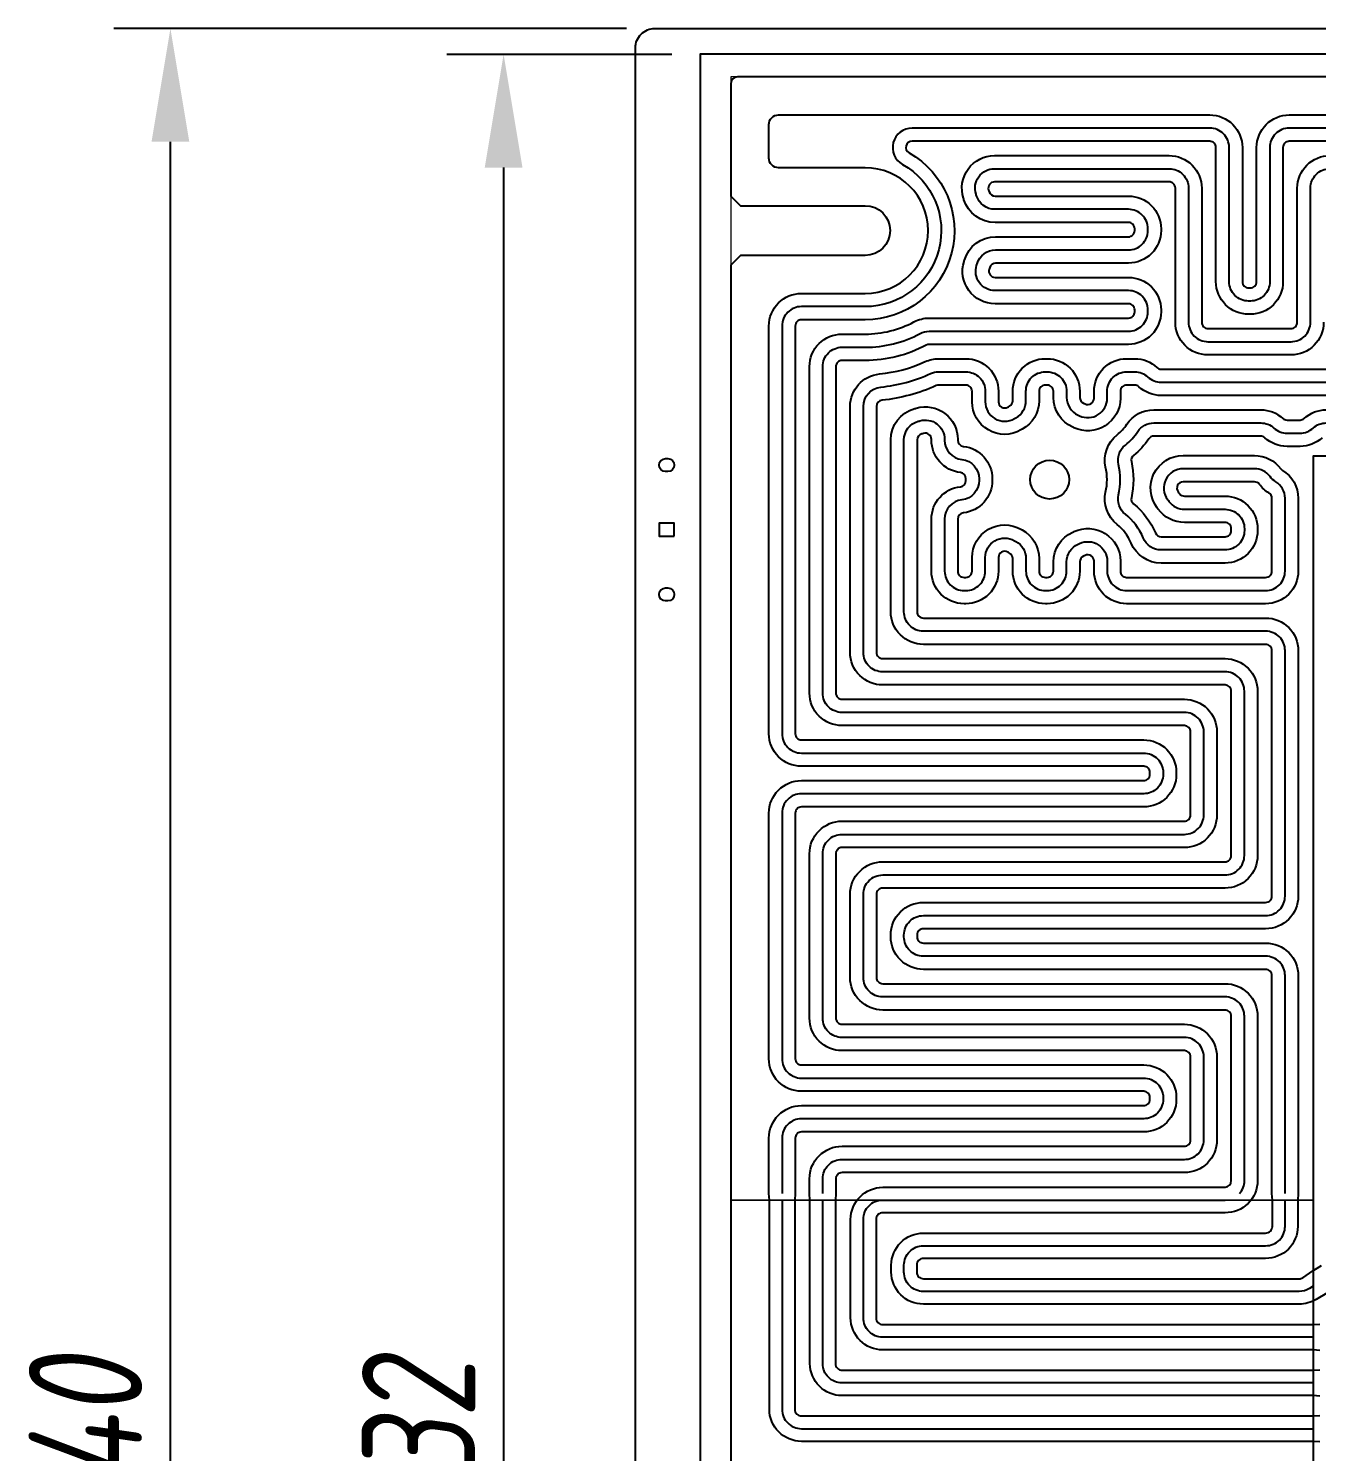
# Model space of a CAD drawing. Header units: millimetres. Extents: x -2003 to 8583, y -2734 to 1824.
# Drawn here: x 3937.2 to 4136.2, y 881.4 to 1101.4 of the extents above; entities that cross this region are included whole.
import ezdxf

# ---------------------------------------------------------------- set-up
doc = ezdxf.new("R2010")
doc.units = ezdxf.units.MM
doc.header["$PDMODE"] = 35
doc.header["$PDSIZE"] = -8
doc.layers.add('参照', color=6, linetype='Continuous', lineweight=9)
for name, color, linetype in [('发热丝', 3, 'Continuous'), ('发热区', 2, 'Continuous'), ('菲林', 21, 'Continuous')]:
    doc.layers.add(name, color=color, linetype=linetype)
doc.styles.add('斜仿宋', font='tssdeng.shx', dxfattribs={"width": 0.8, "oblique": 8, "bigfont": 'tssdchn.shx'})
doc.dimstyles.new('ISO-25', dxfattribs={"dimtxt": 2.5, "dimasz": 2.5, "dimexe": 1.25, "dimexo": 0.625, "dimtad": 1, "dimtoh": 1, "dimzin": 9, "dimdsep": 46, "dimtxsty": '斜仿宋', "dimcen": 2.5, "dimazin": 2, "dimtfac": 1, "dimtmove": 0, "dimatfit": 3, "dimfxl": 1, "dimarcsym": 1})

# ---------------------------------------------------------------- blocks, each defined once
blk = doc.blocks.new('*D2')
at = {"layer": 'Defpoints', "color": 0}
for p in [(4040.95, 1097.35), (4010.57, 665.35), (4040.95, 665.35)]:
    blk.add_point(p, dxfattribs=at)
at = {"layer": '参照', "color": 0, "lineweight": -2}
for p, q in [((4036.57, 1097.35), (4001.82, 1097.35)), ((4010.57, 1079.85), (4010.57, 682.85)), ((4036.57, 665.35), (4001.82, 665.35))]:
    blk.add_line(p, q, dxfattribs=at)
at = {"layer": '参照', "color": 0}
for points in [[(4013.49, 1079.85), (4007.66, 1079.85), (4010.57, 1097.35)], [(4007.66, 682.85), (4013.49, 682.85), (4010.57, 665.35)]]:
    blk.add_solid(points, dxfattribs=at)
at = {"layer": '参照', "color": 0, "insert": (3997.45, 881.35), "char_height": 17.5, "attachment_point": 5, "rotation": 90, "style": '斜仿宋'}
blk.add_mtext('432', dxfattribs=at)
blk = doc.blocks.new('*D3')
at = {"layer": 'Defpoints', "color": 0}
for p in [(3959.09, 1101.35), (4033.95, 1101.35), (4033.95, 661.35)]:
    blk.add_point(p, dxfattribs=at)
at = {"layer": '参照', "color": 0, "lineweight": -2}
for p, q in [((4029.57, 1101.35), (3950.34, 1101.35)), ((3959.09, 678.85), (3959.09, 1083.85)), ((4029.57, 661.35), (3950.34, 661.35))]:
    blk.add_line(p, q, dxfattribs=at)
at = {"layer": '参照', "color": 0}
for points in [[(3962, 1083.85), (3956.17, 1083.85), (3959.09, 1101.35)], [(3956.17, 678.85), (3962, 678.85), (3959.09, 661.35)]]:
    blk.add_solid(points, dxfattribs=at)
at = {"layer": '参照', "color": 0, "insert": (3945.96, 881.35), "char_height": 17.5, "attachment_point": 5, "rotation": 90, "style": '斜仿宋'}
blk.add_mtext('440', dxfattribs=at)
blk = doc.blocks.new('20251221.1025411')
at = {"color": 0, "linetype": 'Continuous', "lineweight": 25}
blk.add_lwpolyline([(1477.5, 425), (1, 425, 0.4142136), (0, 424), (0, 406.578), (1.478, 405.1), (20.75, 405.1, -1), (20.75, 397.4), (1.478, 397.4), (0, 395.922), (0, 1, 0.4142136), (1, 0), (48.5, 0), (48.5, 0.5, -0.4142136), (53.5, 5.5), (175, 5.5, -0.4142136), (180, 0.5), (180, 0), (1298.5, 0)], format="xyb", dxfattribs=at)
blk.add_circle((49.25, 362.75), 3, dxfattribs=at)
at = {"layer": '参照', "color": 0}
for points in [[(89.988, 251.385), (89.988, 366.4), (230.877, 366.4), (230.877, 425), (0, 425), (0, 251.385)], [(0, 173.615), (89.988, 173.615), (89.988, 251.385), (0, 251.385)]]:
    blk.add_lwpolyline(points, close=True, dxfattribs=at)
at = {"layer": '参照', "color": 0, "linetype": 'Continuous', "lineweight": 25}
for points in [[(124.239, 417.1), (86.271, 417.1, 0.4142136), (83.271, 414.1), (83.271, 393.358, -0.4142136), (80.271, 390.358), (79.99, 390.358, -0.4142136), (76.99, 393.358), (76.99, 414.1, 0.4142136), (73.99, 417.1), (27.992, 417.1, 0.7714726), (26.519, 411.486, -0.7714726), (20.75, 389.5), (10.898, 389.5, 0.4142136), (7.898, 386.5), (7.898, 323.477, 0.4142136), (10.898, 320.477), (63.785, 320.477, -0.4142136), (66.785, 317.477), (66.785, 317.196, -0.4142136), (63.785, 314.196), (10.898, 314.196, 0.4142136), (7.898, 311.196), (7.898, 273.228, 0.4142136), (10.898, 270.228), (63.785, 270.228, -0.4142136), (66.785, 267.228), (66.785, 266.947, -0.4142136), (63.785, 263.947), (10.898, 263.947, 0.4142136), (7.898, 260.947), (7.898, 252.385)], [(14.179, 252.385), (14.179, 254.666, -0.4142136), (17.179, 257.666), (70.066, 257.666, 0.4142136), (73.066, 260.666), (73.066, 273.509, 0.4142136), (70.066, 276.509), (17.179, 276.509, -0.4142136), (14.179, 279.509), (14.179, 304.915, -0.4142136), (17.179, 307.915), (70.066, 307.915, 0.4142136), (73.066, 310.915), (73.066, 323.758, 0.4142136), (70.066, 326.758), (17.179, 326.758, -0.4142136), (14.179, 329.758), (14.179, 380.22, -0.4142136), (17.179, 383.22), (20.75, 383.22, 0.123114), (29.235, 385.341, -0.123114), (30.647, 385.694), (61.428, 385.694, 0.4142136), (64.428, 388.694), (64.428, 388.976, 0.4142136), (61.428, 391.976), (40.822, 391.976, -0.5060071), (37.959, 395.871, 0.0034938), (38.032, 396.112, -0.3318891), (40.908, 398.257), (61.428, 398.257, 0.4142136), (64.428, 401.257), (64.428, 401.538, 0.4142136), (61.428, 404.538), (40.818, 404.538, -0.327831), (37.955, 406.641, 0.0035098), (37.878, 406.882, -0.5106328), (40.728, 410.819), (67.709, 410.819, -0.4142136), (70.709, 407.819), (70.709, 387.077, 0.4142136), (73.709, 384.077), (86.552, 384.077, 0.4142136), (89.552, 387.077), (89.552, 407.819, -0.4142136), (92.552, 410.819)], [(78.583, 252.385, 0.1844831), (79.347, 254.385), (79.347, 279.791, 0.4142136), (76.347, 282.791), (23.46, 282.791, -0.4142136), (20.46, 285.791), (20.46, 298.634, -0.4142136), (23.46, 301.634), (76.347, 301.634, 0.4142136), (79.347, 304.634), (79.347, 330.039, 0.4142136), (76.347, 333.039), (23.46, 333.039, -0.4142136), (20.46, 336.039), (20.46, 374.075, -0.3853912), (23.162, 377.06, 0.0825556), (30.859, 379.142, -0.1076311), (32.107, 379.413), (36.303, 379.413, -0.4142136), (39.303, 376.413), (39.303, 374.79, 0.5772553), (43.803, 372.191, -0.0057989), (44.023, 372.315, 0.2742507), (45.585, 374.948), (45.585, 376.413, -0.4142136), (48.585, 379.413), (48.866, 379.413, -0.4142136), (51.866, 376.413), (51.866, 375.465, 0.2970266), (53.654, 372.721, -0.0055549), (53.874, 372.621, 0.5491967), (58.147, 375.337), (58.147, 376.413, -0.4142136), (61.147, 379.413), (62.381, 379.413, -0.190194), (64.43, 378.605, 0.190194), (66.479, 377.796), (92.833, 377.796, 0.4142136)], [(85.628, 252.385), (85.628, 286.072, 0.4142136), (82.628, 289.072), (29.741, 289.072, -0.4142136), (26.741, 292.072), (26.741, 292.353, -0.4142136), (29.741, 295.353), (82.628, 295.353, 0.4142136), (85.628, 298.353), (85.628, 336.321, 0.4142136), (82.628, 339.321), (29.741, 339.321, -0.4142136), (26.741, 342.321), (26.741, 368.886, -0.3368968), (28.938, 371.776, 0.0021741), (29.194, 371.849, -0.4987137), (33.022, 368.965), (33.022, 368.853, 0.3817286), (35.687, 365.872, -0.3846278), (38.351, 362.86, 0.0050561), (38.351, 362.64, -0.3846278), (35.687, 359.628, 0.3817286), (33.022, 356.647), (33.022, 348.602, 0.4142136), (36.022, 345.602), (36.303, 345.602, 0.4142136), (39.303, 348.602), (39.303, 350.71, -0.5772553), (43.803, 353.309, 0.0057989), (44.023, 353.185, -0.2742507), (45.585, 350.552), (45.585, 348.602, 0.4142136), (48.585, 345.602), (48.866, 345.602, 0.4142136), (51.866, 348.602), (51.866, 350.035, -0.2970266), (53.654, 352.779, 0.0055549), (53.874, 352.879, -0.5491967), (58.147, 350.163), (58.147, 348.602, 0.4142136), (61.147, 345.602), (82.628, 345.602, 0.4142136), (85.628, 348.602), (85.628, 359.867, 0.262775), (84.178, 362.435, -0.0985315), (83.313, 363.225, 0.2383116), (80.898, 364.445), (69.884, 364.445, 0.6214543), (67.502, 359.621, -0.0047347), (67.679, 359.386, 0.2384589), (70.095, 358.164), (76.347, 358.164, -0.4142136), (79.347, 355.164), (79.347, 354.883, -0.4142136), (76.347, 351.883), (66.483, 351.883, -0.3028497), (63.714, 353.73, 0.1259374), (60.947, 357.407, -0.2857347), (59.893, 360.396, 0.1092531), (59.893, 365.104, -0.2857347), (60.947, 368.093, 0.0768005), (62.863, 370.182, -0.2504916), (65.357, 371.515), (81.871, 371.515, -0.1879521), (83.901, 370.724, 0.1879521), (85.931, 369.933), (87.936, 369.933, 0.1879521), (89.966, 370.724, -0.1879521), (91.996, 371.515)], [(7.898, 251.385), (7.898, 219.035, 0.4142136), (10.898, 216.035), (89.988, 216.035)], [(89.988, 223.105), (17.179, 223.105, -0.4142136), (14.179, 226.105), (14.179, 251.385)], [(89.988, 230.175), (23.46, 230.175, -0.4142136), (20.46, 233.175), (20.46, 248.385, -0.4142136), (23.46, 251.385), (76.347, 251.385)], [(89.988, 238.07), (89.38, 237.694, -0.1393732), (87.802, 237.245), (29.741, 237.245, -0.4142136), (26.741, 240.245), (26.741, 241.315, -0.4142136), (29.741, 244.315), (82.628, 244.315, 0.4142136), (85.628, 247.315), (85.628, 251.385)]]:
    blk.add_lwpolyline(points, format="xyb", dxfattribs=at)
at = {"layer": '发热丝', "color": 0}
for points in [[(91.344, 369.225, -0.1879521), (87.936, 367.897), (85.931, 367.897, -0.1879521), (82.524, 369.225, 0.1879521), (81.871, 369.479), (65.357, 369.479, 0.2504916), (64.556, 369.051, -0.0768005), (62.22, 366.504, 0.2857347), (61.881, 365.543, -0.1092531), (61.881, 359.957, 0.2857347), (62.22, 358.996, -0.1259374), (65.593, 354.512, 0.3028497), (66.483, 353.919), (76.347, 353.919, 0.4142136), (77.311, 354.883), (77.311, 355.164, 0.4142136), (76.347, 356.128), (70.095, 356.128, -0.2384589), (66.039, 358.179, 0.0047347), (65.885, 358.384, -0.6214543), (69.884, 366.481), (80.898, 366.481, -0.2383116), (84.952, 364.432, 0.0985315), (85.23, 364.179, -0.262775), (87.664, 359.867), (87.664, 348.602, -0.4142136), (82.628, 343.566), (61.147, 343.566, -0.4142136), (56.111, 348.602), (56.111, 350.163, 0.5491967), (54.738, 351.036, -0.0055549), (54.476, 350.917, 0.2970266), (53.902, 350.035), (53.902, 348.602, -0.4142136), (48.866, 343.566), (48.585, 343.566, -0.4142136), (43.549, 348.602), (43.549, 350.552, 0.2742507), (43.047, 351.398, -0.0057989), (42.785, 351.545, 0.5772553), (41.339, 350.71), (41.339, 348.602, -0.4142136), (36.303, 343.566), (36.022, 343.566, -0.4142136), (30.986, 348.602), (30.986, 356.647, -0.3817286), (35.459, 361.652, 0.3846278), (36.315, 362.619, -0.0050561), (36.315, 362.881, 0.3846278), (35.459, 363.848, -0.3817286), (30.986, 368.853), (30.986, 368.965, 0.4987137), (29.756, 369.892, -0.0021741), (29.483, 369.815, 0.3368968), (28.777, 368.886), (28.777, 342.321, 0.4142136), (29.741, 341.357), (82.628, 341.357, -0.4142136), (87.664, 336.321), (87.664, 298.353, -0.4142136), (82.628, 293.317), (29.741, 293.317, 0.4142136), (28.777, 292.353), (28.777, 292.072, 0.4142136), (29.741, 291.108), (82.628, 291.108, -0.4142136), (87.664, 286.072), (87.664, 252.385), (87.59, 251.385), (87.59, 247.315, -0.4142136), (82.628, 242.354), (29.741, 242.354, 0.4142136), (28.703, 241.315), (28.703, 240.245, 0.4142136), (29.741, 239.207), (87.802, 239.207, 0.1393732), (88.348, 239.362), (89.921, 240.415), (91.258, 241.242, 0.2598398)], [(90.988, 214.005), (89.988, 214.074), (10.898, 214.074, -0.4142136), (5.936, 219.035), (5.936, 251.385), (5.862, 252.385), (5.862, 260.947, -0.4142136), (10.898, 265.983), (63.785, 265.983, 0.4142136), (64.749, 266.947), (64.749, 267.228, 0.4142136), (63.785, 268.192), (10.898, 268.192, -0.4142136), (5.862, 273.228), (5.862, 311.196, -0.4142136), (10.898, 316.232), (63.785, 316.232, 0.4142136), (64.749, 317.196), (64.749, 317.477, 0.4142136), (63.785, 318.441), (10.898, 318.441, -0.4142136), (5.862, 323.477), (5.862, 386.5, -0.4142136), (10.898, 391.536), (20.75, 391.536, 1), (20.75, 410.964), (7.365, 410.965, -0.4142136), (5.865, 412.465), (5.865, 417.636, -0.4142136), (7.365, 419.136), (73.99, 419.136, -0.4142136), (79.026, 414.1), (79.026, 393.358, 0.4142136), (79.99, 392.394), (80.271, 392.394, 0.4142136), (81.235, 393.358), (81.235, 414.1, -0.4142136), (86.271, 419.136), (124.239, 419.136, -0.4142136)], [(90.988, 221.075), (89.988, 221.144), (17.179, 221.144, -0.4142136), (12.217, 226.105), (12.217, 251.385), (12.143, 252.385), (12.143, 254.666, -0.4142136), (17.179, 259.702), (70.066, 259.702, 0.4142136), (71.03, 260.666), (71.03, 273.509, 0.4142136), (70.066, 274.473), (17.179, 274.473, -0.4142136), (12.143, 279.509), (12.143, 304.915, -0.4142136), (17.179, 309.951), (70.066, 309.951, 0.4142136), (71.03, 310.915), (71.03, 323.758, 0.4142136), (70.066, 324.722), (17.179, 324.722, -0.4142136), (12.143, 329.758), (12.143, 380.22, -0.4142136), (17.179, 385.256), (20.75, 385.256, 0.123114), (28.277, 387.138, -0.123114), (30.647, 387.73), (61.428, 387.73, 0.4142136), (62.392, 388.694), (62.392, 388.976, 0.4142136), (61.428, 389.94), (40.822, 389.94, -0.5060071), (36.016, 396.478, 0.0034938), (36.081, 396.692, -0.3318891), (40.908, 400.293), (61.428, 400.293, 0.4142136), (62.392, 401.257), (62.392, 401.538, 0.4142136), (61.428, 402.502), (40.818, 402.502, -0.327831), (36.012, 406.032, 0.0035098), (35.944, 406.246, -0.5106328), (40.728, 412.855), (67.709, 412.855, -0.4142136), (72.745, 407.819), (72.745, 387.077, 0.4142136), (73.709, 386.113), (86.552, 386.113, 0.4142136), (87.516, 387.077), (87.516, 407.819, -0.4142136), (92.552, 412.855)], [(124.239, 415.064), (86.271, 415.064, 0.4142136), (85.307, 414.1), (85.307, 393.358, -0.4142136), (80.271, 388.322), (79.99, 388.322, -0.4142136), (74.954, 393.358), (74.954, 414.1, 0.4142136), (73.99, 415.064), (27.992, 415.064, 0.7714726), (27.518, 413.26, -0.7714726), (20.75, 387.464), (10.898, 387.464, 0.4142136), (9.934, 386.5), (9.934, 323.477, 0.4142136), (10.898, 322.513), (63.785, 322.513, -0.4142136), (68.821, 317.477), (68.821, 317.196, -0.4142136), (63.785, 312.16), (10.898, 312.16, 0.4142136), (9.934, 311.196), (9.934, 273.228, 0.4142136), (10.898, 272.264), (63.785, 272.264, -0.4142136), (68.821, 267.228), (68.821, 266.947, -0.4142136), (63.785, 261.911), (10.898, 261.911, 0.4142136), (9.934, 260.947), (9.934, 252.385), (9.859, 251.385), (9.859, 219.035, 0.4142136), (10.898, 217.997), (89.988, 217.997), (90.988, 218.065)], [(90.988, 228.145), (89.988, 228.214), (23.46, 228.214, -0.4142136), (18.499, 233.175), (18.499, 248.385, -0.4142136), (23.46, 253.347), (76.347, 253.347, 0.3829331), (77.311, 254.385), (77.311, 279.791, 0.4142136), (76.347, 280.755), (23.46, 280.755, -0.4142136), (18.424, 285.791), (18.424, 298.634, -0.4142136), (23.46, 303.67), (76.347, 303.67, 0.4142136), (77.311, 304.634), (77.311, 330.039, 0.4142136), (76.347, 331.003), (23.46, 331.003, -0.4142136), (18.424, 336.039), (18.424, 374.075, -0.3853912), (22.96, 379.086, 0.0825556), (30.013, 380.993, -0.1076311), (32.107, 381.449), (36.303, 381.449, -0.4142136), (41.339, 376.413), (41.339, 374.79, 0.5772553), (42.785, 373.955, -0.0057989), (43.047, 374.102, 0.2742507), (43.549, 374.948), (43.549, 376.413, -0.4142136), (48.585, 381.449), (48.866, 381.449, -0.4142136), (53.902, 376.413), (53.902, 375.465, 0.2970266), (54.476, 374.583, -0.0055549), (54.738, 374.464, 0.5491967), (56.111, 375.337), (56.111, 376.413, -0.4142136), (61.147, 381.449), (62.381, 381.449, -0.190194), (65.821, 380.092, 0.190194), (66.479, 379.832), (92.833, 379.832, 0.4142136)], [(91.588, 387.077, -0.4142136), (86.552, 382.041), (73.709, 382.041, -0.4142136), (68.673, 387.077), (68.673, 407.819, 0.4142136), (67.709, 408.783), (40.728, 408.783, 0.5106328), (39.812, 407.518, -0.0035098), (39.898, 407.25, 0.327831), (40.818, 406.574), (61.428, 406.574, -0.4142136), (66.464, 401.538), (66.464, 401.257, -0.4142136), (61.428, 396.221), (40.908, 396.221, 0.3318891), (39.984, 395.531, -0.0034938), (39.902, 395.263, 0.5060071), (40.822, 394.012), (61.428, 394.012, -0.4142136), (66.464, 388.976), (66.464, 388.694, -0.4142136), (61.428, 383.658), (30.647, 383.658, 0.123114), (30.193, 383.545, -0.123114), (20.75, 381.184), (17.179, 381.184, 0.4142136), (16.215, 380.22), (16.215, 329.758, 0.4142136), (17.179, 328.794), (70.066, 328.794, -0.4142136), (75.102, 323.758), (75.102, 310.915, -0.4142136), (70.066, 305.879), (17.179, 305.879, 0.4142136), (16.215, 304.915), (16.215, 279.509, 0.4142136), (17.179, 278.545), (70.066, 278.545, -0.4142136), (75.102, 273.509), (75.102, 260.666, -0.4142136), (70.066, 255.63), (17.179, 255.63, 0.4142136), (16.215, 254.666), (16.215, 252.385), (16.14, 251.385), (16.14, 226.105, 0.4142136), (17.179, 225.067), (89.988, 225.067), (90.988, 225.135)], [(92.056, 236.962), (90.412, 236.025, -0.1393732), (87.802, 235.284), (29.741, 235.284, -0.4142136), (24.78, 240.245), (24.78, 241.315, -0.4142136), (29.741, 246.277), (82.628, 246.277, 0.4142136), (83.667, 247.315), (83.667, 251.385), (83.592, 252.385), (83.592, 286.072, 0.4142136), (82.628, 287.036), (29.741, 287.036, -0.4142136), (24.705, 292.072), (24.705, 292.353, -0.4142136), (29.741, 297.389), (82.628, 297.389, 0.4142136), (83.592, 298.353), (83.592, 336.321, 0.4142136), (82.628, 337.285), (29.741, 337.285, -0.4142136), (24.705, 342.321), (24.705, 368.886, -0.3368968), (28.393, 373.738, 0.0021741), (28.632, 373.805, -0.4987137), (35.058, 368.965), (35.058, 368.853, 0.3817286), (35.914, 367.895, -0.3846278), (40.386, 362.84, 0.0050561), (40.386, 362.66, -0.3846278), (35.914, 357.605, 0.3817286), (35.058, 356.647), (35.058, 348.602, 0.4142136), (36.022, 347.638), (36.303, 347.638, 0.4142136), (37.267, 348.602), (37.267, 350.71, -0.5772553), (44.82, 355.072, 0.0057989), (44.999, 354.972, -0.2742507), (47.621, 350.552), (47.621, 348.602, 0.4142136), (48.585, 347.638), (48.866, 347.638, 0.4142136), (49.83, 348.602), (49.83, 350.035, -0.2970266), (52.831, 354.642, 0.0055549), (53.01, 354.723, -0.5491967), (60.183, 350.163), (60.183, 348.602, 0.4142136), (61.147, 347.638), (82.628, 347.638, 0.4142136), (83.592, 348.602), (83.592, 359.867, 0.262775), (83.126, 360.692, -0.0985315), (81.674, 362.017, 0.2383116), (80.898, 362.409), (69.884, 362.409, 0.6214543), (69.119, 360.859, -0.0047347), (69.319, 360.592, 0.2384589), (70.095, 360.2), (76.347, 360.2, -0.4142136), (81.383, 355.164), (81.383, 354.883, -0.4142136), (76.347, 349.847), (66.483, 349.847, -0.3028497), (61.834, 352.947, 0.1259374), (59.674, 355.817, -0.2857347), (57.905, 360.836, 0.1092531), (57.905, 364.664, -0.2857347), (59.674, 369.683, 0.0768005), (61.17, 371.313, -0.2504916), (65.357, 373.551), (81.871, 373.551, -0.1879521), (85.279, 372.223, 0.1879521), (85.931, 371.969), (87.936, 371.969, 0.1879521), (88.589, 372.223, -0.1879521), (91.996, 373.551)], [(92.833, 375.76), (66.479, 375.76, -0.190194), (63.04, 377.117, 0.190194), (62.381, 377.377), (61.147, 377.377, 0.4142136), (60.183, 376.413), (60.183, 375.337, -0.5491967), (53.01, 370.777, 0.0055549), (52.831, 370.858, -0.2970266), (49.83, 375.465), (49.83, 376.413, 0.4142136), (48.866, 377.377), (48.585, 377.377, 0.4142136), (47.621, 376.413), (47.621, 374.948, -0.2742507), (44.999, 370.528, 0.0057989), (44.82, 370.428, -0.5772553), (37.267, 374.79), (37.267, 376.413, 0.4142136), (36.303, 377.377), (32.107, 377.377, 0.1076311), (31.706, 377.29, -0.0825556), (23.364, 375.034, 0.3853912), (22.496, 374.075), (22.496, 336.039, 0.4142136), (23.46, 335.075), (76.347, 335.075, -0.4142136), (81.383, 330.039), (81.383, 304.634, -0.4142136), (76.347, 299.598), (23.46, 299.598, 0.4142136), (22.496, 298.634), (22.496, 285.791, 0.4142136), (23.46, 284.827), (76.347, 284.827, -0.4142136), (81.383, 279.791), (81.383, 254.385, -0.4205678), (76.347, 249.424), (23.46, 249.424, 0.4142136), (22.422, 248.385), (22.422, 233.175, 0.4142136), (23.46, 232.137), (89.988, 232.137), (90.988, 232.205)]]:
    blk.add_lwpolyline(points, format="xyb", dxfattribs=at)
at = {"layer": '发热区', "color": 0}
blk.add_lwpolyline([(89.988, 58.6), (1388.512, 58.6), (1388.512, 366.4), (89.988, 366.4)], close=True, dxfattribs=at)
at = {"layer": '菲林', "color": 0}
for points in [[(-9.75, 364), (-10.1, 364, -1), (-10.1, 366), (-9.75, 366, -1)], [(-9.75, 344), (-10.1, 344, -1), (-10.1, 346), (-9.75, 346, -1)]]:
    blk.add_lwpolyline(points, format="xyb", close=True, dxfattribs=at)
blk.add_lwpolyline([(-8.75, 354), (-8.75, 356), (-11.1, 356), (-11.1, 354)], close=True, dxfattribs=at)
at = {"layer": '参照', "color": 0}
for base, p1, p2, picture, middle in [((-86.611, 432.5), (-11.75, -7.5), (-11.75, 432.5), '*D3', (-99.736, 212.5)), ((-35.123, -3.5), (-4.75, 428.5), (-4.75, -3.5), '*D2', (-48.248, 212.5))]:
    dim = blk.add_linear_dim(base=base, p1=p1, p2=p2, angle=270, dimstyle='ISO-25', override={"dimscale": 5, "dimtxt": 3.5, "dimasz": 3.5, "dimexe": 1.75, "dimexo": 0.875, "dimgap": 0.875, "dimtih": 0, "dimtoh": 1, "dimzin": 8, "dimclrd": 0, "dimclre": 0, "dimadec": 2, "dimatfit": 0, "dimtfill": 0, "dimtzin": 0}, dxfattribs=at)
    dim.commit()
    dim.dimension.update_dxf_attribs({"geometry": picture, "text_midpoint": middle, "insert": (-4045.698, -668.854)})

msp = doc.modelspace()

# ---------------------------------------------------------------- linework, layer by layer
at = {"layer": '菲林'}
msp.add_lwpolyline([(4783.948, 1097.354), (4040.948, 1097.354), (4040.948, 665.354), (4783.948, 665.354), (4783.948, 661.354), (4033.948, 661.354, -0.4142136), (4030.948, 664.354), (4030.948, 1098.354, -0.4142136), (4033.948, 1101.354), (4783.948, 1101.354)], format="xyb", close=True, dxfattribs=at)

# ---------------------------------------------------------------- block references
at = {"color": 250}
msp.add_blockref('20251221.1025411', (4045.698, 668.854), dxfattribs=at)

doc.saveas('drawing.dxf')
